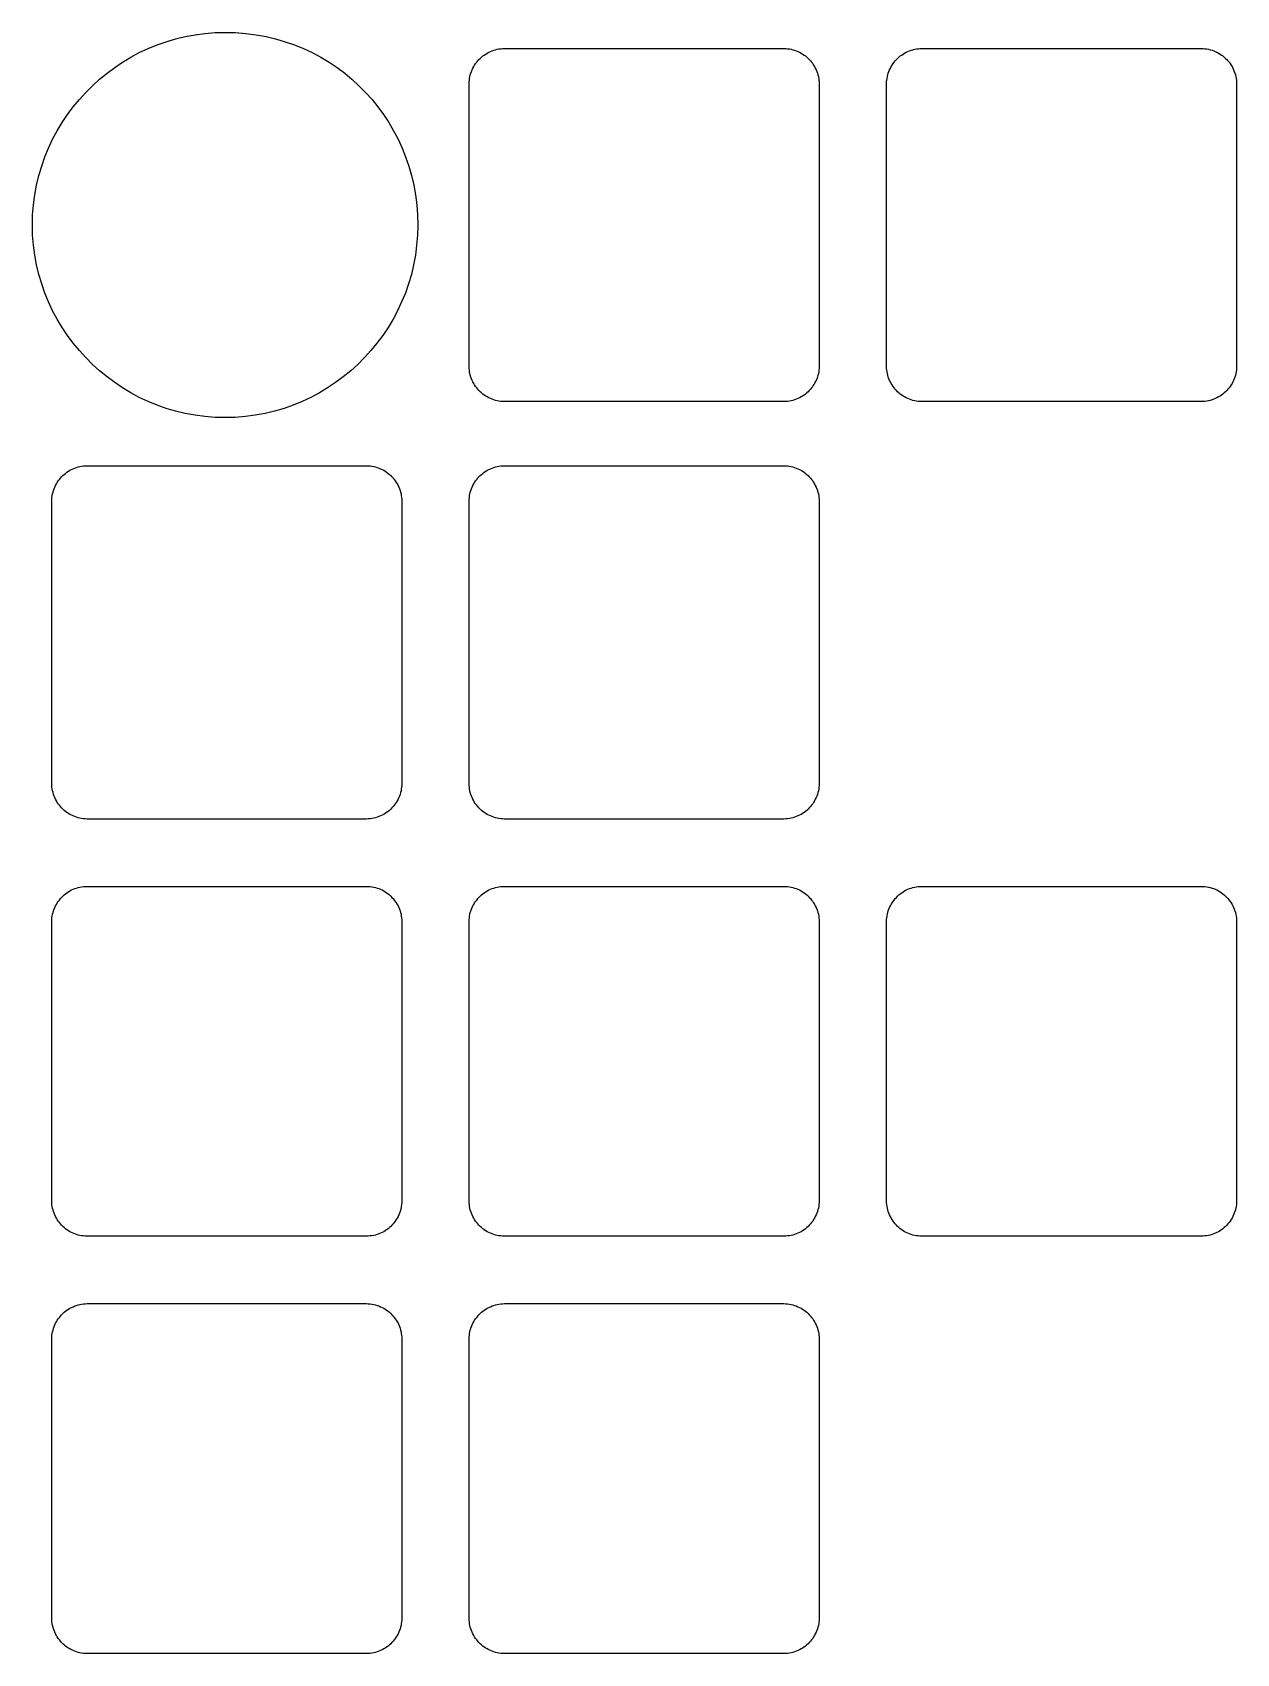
# Model space of a CAD drawing. Extents: x -419 to 419, y -275 to 1047.
# Drawn here: x -221.9 to -135.7, y 126.9 to 243 of the extents above; entities that cross this region are included whole.
import ezdxf

# ---------------------------------------------------------------- set-up
doc = ezdxf.new("R2010")
doc.units = 0
doc.layers.get('0').update_dxf_attribs({"linetype": 'CONTINUOUS'})

msp = doc.modelspace()

# ---------------------------------------------------------------- linework, layer by layer
for points in [[(-194.3, 228.48), (-194.36, 227.76), (-194.45, 227.05), (-194.58, 226.35), (-194.74, 225.67), (-194.94, 224.99), (-195.17, 224.34), (-195.44, 223.7), (-195.73, 223.07), (-196.05, 222.46), (-196.41, 221.87), (-196.79, 221.3), (-197.2, 220.75), (-197.63, 220.22), (-198.09, 219.72), (-198.57, 219.23), (-199.08, 218.77), (-199.61, 218.34), (-200.16, 217.93), (-200.73, 217.55), (-201.32, 217.19), (-201.93, 216.87), (-202.55, 216.58), (-203.2, 216.31), (-203.85, 216.08), (-204.53, 215.88), (-205.21, 215.72), (-205.91, 215.59), (-206.62, 215.5), (-207.34, 215.44), (-208.07, 215.42), (-208.79, 215.44), (-209.51, 215.5), (-210.22, 215.59), (-210.92, 215.72), (-211.61, 215.88), (-212.28, 216.08), (-212.94, 216.31), (-213.58, 216.58), (-214.21, 216.87), (-214.81, 217.19), (-215.4, 217.55), (-215.97, 217.93), (-216.52, 218.34), (-217.05, 218.77), (-217.56, 219.23), (-218.04, 219.72), (-218.5, 220.22), (-218.94, 220.75), (-219.35, 221.3), (-219.73, 221.87), (-220.08, 222.46), (-220.41, 223.07), (-220.7, 223.7), (-220.96, 224.34), (-221.19, 224.99), (-221.39, 225.67), (-221.56, 226.35), (-221.69, 227.05), (-221.78, 227.76), (-221.84, 228.48), (-221.86, 229.21), (-221.84, 229.94), (-221.78, 230.66), (-221.69, 231.37), (-221.56, 232.06), (-221.39, 232.75), (-221.19, 233.42), (-220.96, 234.08), (-220.7, 234.72), (-220.41, 235.35), (-220.08, 235.95), (-219.73, 236.54), (-219.35, 237.11), (-218.94, 237.66), (-218.5, 238.19), (-218.04, 238.7), (-217.56, 239.18), (-217.05, 239.64), (-216.52, 240.08), (-215.97, 240.49), (-215.4, 240.87), (-214.81, 241.22), (-214.21, 241.55), (-213.58, 241.84), (-212.94, 242.1), (-212.28, 242.33), (-211.61, 242.53), (-210.92, 242.7), (-210.22, 242.83), (-209.51, 242.92), (-208.79, 242.98), (-208.07, 243), (-207.32, 242.98), (-206.58, 242.92), (-205.85, 242.83), (-205.14, 242.7), (-204.45, 242.53), (-203.77, 242.33), (-203.1, 242.1), (-202.46, 241.84), (-201.83, 241.55), (-201.22, 241.22), (-200.63, 240.87), (-200.06, 240.49), (-199.51, 240.08), (-198.99, 239.64), (-198.49, 239.18), (-198.01, 238.7), (-197.55, 238.19), (-197.13, 237.66), (-196.73, 237.11), (-196.35, 236.54), (-196.01, 235.95), (-195.69, 235.35), (-195.4, 234.72), (-195.15, 234.08), (-194.92, 233.42), (-194.73, 232.75), (-194.57, 232.06), (-194.44, 231.37), (-194.35, 230.66), (-194.3, 229.94), (-194.28, 229.21)], [(-165.61, 218.58), (-165.64, 218.45), (-165.68, 218.33), (-165.72, 218.21), (-165.77, 218.09), (-165.83, 217.98), (-165.89, 217.87), (-165.95, 217.76), (-166.02, 217.65), (-166.1, 217.55), (-166.18, 217.46), (-166.26, 217.36), (-166.35, 217.27), (-166.44, 217.19), (-166.54, 217.11), (-166.64, 217.03), (-166.75, 216.96), (-166.85, 216.9), (-166.97, 216.84), (-167.08, 216.78), (-167.2, 216.74), (-167.32, 216.69), (-167.44, 216.66), (-167.57, 216.63), (-167.69, 216.6), (-167.82, 216.58), (-167.95, 216.57), (-168.09, 216.57), (-188.07, 216.57), (-188.21, 216.57), (-188.34, 216.58), (-188.47, 216.6), (-188.6, 216.63), (-188.72, 216.66), (-188.84, 216.69), (-188.96, 216.74), (-189.08, 216.78), (-189.2, 216.84), (-189.31, 216.9), (-189.42, 216.96), (-189.52, 217.03), (-189.62, 217.11), (-189.72, 217.19), (-189.81, 217.27), (-189.9, 217.36), (-189.98, 217.46), (-190.06, 217.55), (-190.14, 217.65), (-190.21, 217.76), (-190.28, 217.87), (-190.34, 217.98), (-190.39, 218.09), (-190.44, 218.21), (-190.48, 218.33), (-190.52, 218.45), (-190.55, 218.58), (-190.57, 218.7), (-190.59, 218.83), (-190.6, 218.96), (-190.6, 219.1), (-190.6, 239.32), (-190.6, 239.45), (-190.59, 239.58), (-190.57, 239.71), (-190.55, 239.84), (-190.52, 239.96), (-190.48, 240.09), (-190.44, 240.21), (-190.39, 240.32), (-190.34, 240.44), (-190.28, 240.55), (-190.21, 240.66), (-190.14, 240.76), (-190.06, 240.86), (-189.98, 240.96), (-189.9, 241.05), (-189.81, 241.14), (-189.72, 241.23), (-189.62, 241.31), (-189.52, 241.38), (-189.42, 241.45), (-189.31, 241.52), (-189.2, 241.58), (-189.08, 241.63), (-188.96, 241.68), (-188.84, 241.72), (-188.72, 241.76), (-188.6, 241.79), (-188.47, 241.82), (-188.34, 241.83), (-188.21, 241.84), (-188.07, 241.85), (-168.09, 241.85), (-167.95, 241.84), (-167.82, 241.83), (-167.69, 241.82), (-167.57, 241.79), (-167.44, 241.76), (-167.32, 241.72), (-167.2, 241.68), (-167.08, 241.63), (-166.97, 241.58), (-166.85, 241.52), (-166.75, 241.45), (-166.64, 241.38), (-166.54, 241.31), (-166.44, 241.23), (-166.35, 241.14), (-166.26, 241.05), (-166.18, 240.96), (-166.1, 240.86), (-166.02, 240.76), (-165.95, 240.66), (-165.89, 240.55), (-165.83, 240.44), (-165.77, 240.32), (-165.72, 240.21), (-165.68, 240.09), (-165.64, 239.96), (-165.61, 239.84), (-165.59, 239.71), (-165.57, 239.58), (-165.56, 239.45), (-165.56, 239.32), (-165.56, 219.1), (-165.56, 218.96), (-165.57, 218.83), (-165.59, 218.7)], [(-135.74, 218.58), (-135.77, 218.45), (-135.81, 218.33), (-135.85, 218.21), (-135.9, 218.09), (-135.95, 217.98), (-136.01, 217.87), (-136.08, 217.76), (-136.15, 217.65), (-136.22, 217.55), (-136.3, 217.46), (-136.39, 217.36), (-136.48, 217.27), (-136.57, 217.19), (-136.67, 217.11), (-136.77, 217.03), (-136.87, 216.96), (-136.98, 216.9), (-137.09, 216.84), (-137.21, 216.78), (-137.32, 216.74), (-137.44, 216.69), (-137.57, 216.66), (-137.69, 216.63), (-137.82, 216.6), (-137.95, 216.58), (-138.08, 216.57), (-138.21, 216.57), (-158.2, 216.57), (-158.34, 216.57), (-158.47, 216.58), (-158.6, 216.6), (-158.72, 216.63), (-158.85, 216.66), (-158.97, 216.69), (-159.09, 216.74), (-159.21, 216.78), (-159.32, 216.84), (-159.44, 216.9), (-159.54, 216.96), (-159.65, 217.03), (-159.75, 217.11), (-159.85, 217.19), (-159.94, 217.27), (-160.03, 217.36), (-160.11, 217.46), (-160.19, 217.55), (-160.27, 217.65), (-160.34, 217.76), (-160.4, 217.87), (-160.46, 217.98), (-160.52, 218.09), (-160.57, 218.21), (-160.61, 218.33), (-160.64, 218.45), (-160.67, 218.58), (-160.7, 218.7), (-160.72, 218.83), (-160.73, 218.96), (-160.73, 219.1), (-160.73, 239.32), (-160.73, 239.45), (-160.72, 239.58), (-160.7, 239.71), (-160.67, 239.84), (-160.64, 239.96), (-160.61, 240.09), (-160.57, 240.21), (-160.52, 240.32), (-160.46, 240.44), (-160.4, 240.55), (-160.34, 240.66), (-160.27, 240.76), (-160.19, 240.86), (-160.11, 240.96), (-160.03, 241.05), (-159.94, 241.14), (-159.85, 241.23), (-159.75, 241.31), (-159.65, 241.38), (-159.54, 241.45), (-159.44, 241.52), (-159.32, 241.58), (-159.21, 241.63), (-159.09, 241.68), (-158.97, 241.72), (-158.85, 241.76), (-158.72, 241.79), (-158.6, 241.82), (-158.47, 241.83), (-158.34, 241.84), (-158.2, 241.85), (-138.21, 241.85), (-138.08, 241.84), (-137.95, 241.83), (-137.82, 241.82), (-137.69, 241.79), (-137.57, 241.76), (-137.44, 241.72), (-137.32, 241.68), (-137.21, 241.63), (-137.09, 241.58), (-136.98, 241.52), (-136.87, 241.45), (-136.77, 241.38), (-136.67, 241.31), (-136.57, 241.23), (-136.48, 241.14), (-136.39, 241.05), (-136.3, 240.96), (-136.22, 240.86), (-136.15, 240.76), (-136.08, 240.66), (-136.01, 240.55), (-135.95, 240.44), (-135.9, 240.32), (-135.85, 240.21), (-135.81, 240.09), (-135.77, 239.96), (-135.74, 239.84), (-135.72, 239.71), (-135.7, 239.58), (-135.69, 239.45), (-135.68, 239.32), (-135.68, 219.1), (-135.69, 218.96), (-135.7, 218.83), (-135.72, 218.7)], [(-195.48, 188.7), (-195.51, 188.58), (-195.55, 188.45), (-195.59, 188.33), (-195.64, 188.22), (-195.69, 188.1), (-195.75, 187.99), (-195.82, 187.88), (-195.89, 187.78), (-195.96, 187.68), (-196.04, 187.58), (-196.13, 187.49), (-196.22, 187.4), (-196.31, 187.31), (-196.41, 187.23), (-196.51, 187.16), (-196.61, 187.09), (-196.72, 187.02), (-196.83, 186.96), (-196.95, 186.91), (-197.06, 186.86), (-197.18, 186.82), (-197.31, 186.78), (-197.43, 186.75), (-197.56, 186.73), (-197.69, 186.71), (-197.82, 186.7), (-197.95, 186.69), (-217.94, 186.69), (-218.08, 186.7), (-218.21, 186.71), (-218.34, 186.73), (-218.46, 186.75), (-218.59, 186.78), (-218.71, 186.82), (-218.83, 186.86), (-218.95, 186.91), (-219.06, 186.96), (-219.17, 187.02), (-219.28, 187.09), (-219.39, 187.16), (-219.49, 187.23), (-219.59, 187.31), (-219.68, 187.4), (-219.77, 187.49), (-219.85, 187.58), (-219.93, 187.68), (-220.01, 187.78), (-220.08, 187.88), (-220.14, 187.99), (-220.2, 188.1), (-220.26, 188.22), (-220.3, 188.33), (-220.35, 188.45), (-220.38, 188.58), (-220.41, 188.7), (-220.44, 188.83), (-220.46, 188.96), (-220.47, 189.09), (-220.47, 189.22), (-220.47, 209.44), (-220.47, 209.58), (-220.46, 209.71), (-220.44, 209.84), (-220.41, 209.97), (-220.38, 210.09), (-220.35, 210.21), (-220.3, 210.33), (-220.26, 210.45), (-220.2, 210.57), (-220.14, 210.68), (-220.08, 210.79), (-220.01, 210.89), (-219.93, 210.99), (-219.85, 211.09), (-219.77, 211.18), (-219.68, 211.27), (-219.59, 211.35), (-219.49, 211.43), (-219.39, 211.51), (-219.28, 211.58), (-219.17, 211.65), (-219.06, 211.71), (-218.95, 211.76), (-218.83, 211.81), (-218.71, 211.85), (-218.59, 211.89), (-218.46, 211.92), (-218.34, 211.94), (-218.21, 211.96), (-218.08, 211.97), (-217.94, 211.97), (-197.95, 211.97), (-197.82, 211.97), (-197.69, 211.96), (-197.56, 211.94), (-197.43, 211.92), (-197.31, 211.89), (-197.18, 211.85), (-197.06, 211.81), (-196.95, 211.76), (-196.83, 211.71), (-196.72, 211.65), (-196.61, 211.58), (-196.51, 211.51), (-196.41, 211.43), (-196.31, 211.35), (-196.22, 211.27), (-196.13, 211.18), (-196.04, 211.09), (-195.96, 210.99), (-195.89, 210.89), (-195.82, 210.79), (-195.75, 210.68), (-195.69, 210.57), (-195.64, 210.45), (-195.59, 210.33), (-195.55, 210.21), (-195.51, 210.09), (-195.48, 209.97), (-195.46, 209.84), (-195.44, 209.71), (-195.43, 209.58), (-195.42, 209.44), (-195.42, 189.22), (-195.43, 189.09), (-195.44, 188.96), (-195.46, 188.83)], [(-165.61, 188.7), (-165.64, 188.58), (-165.68, 188.45), (-165.72, 188.33), (-165.77, 188.22), (-165.83, 188.1), (-165.89, 187.99), (-165.95, 187.88), (-166.02, 187.78), (-166.1, 187.68), (-166.18, 187.58), (-166.26, 187.49), (-166.35, 187.4), (-166.44, 187.31), (-166.54, 187.23), (-166.64, 187.16), (-166.75, 187.09), (-166.85, 187.02), (-166.97, 186.96), (-167.08, 186.91), (-167.2, 186.86), (-167.32, 186.82), (-167.44, 186.78), (-167.57, 186.75), (-167.69, 186.73), (-167.82, 186.71), (-167.95, 186.7), (-168.09, 186.69), (-188.07, 186.69), (-188.21, 186.7), (-188.34, 186.71), (-188.47, 186.73), (-188.6, 186.75), (-188.72, 186.78), (-188.84, 186.82), (-188.96, 186.86), (-189.08, 186.91), (-189.2, 186.96), (-189.31, 187.02), (-189.42, 187.09), (-189.52, 187.16), (-189.62, 187.23), (-189.72, 187.31), (-189.81, 187.4), (-189.9, 187.49), (-189.98, 187.58), (-190.06, 187.68), (-190.14, 187.78), (-190.21, 187.88), (-190.28, 187.99), (-190.34, 188.1), (-190.39, 188.22), (-190.44, 188.33), (-190.48, 188.45), (-190.52, 188.58), (-190.55, 188.7), (-190.57, 188.83), (-190.59, 188.96), (-190.6, 189.09), (-190.6, 189.22), (-190.6, 209.44), (-190.6, 209.58), (-190.59, 209.71), (-190.57, 209.84), (-190.55, 209.97), (-190.52, 210.09), (-190.48, 210.21), (-190.44, 210.33), (-190.39, 210.45), (-190.34, 210.57), (-190.28, 210.68), (-190.21, 210.79), (-190.14, 210.89), (-190.06, 210.99), (-189.98, 211.09), (-189.9, 211.18), (-189.81, 211.27), (-189.72, 211.35), (-189.62, 211.43), (-189.52, 211.51), (-189.42, 211.58), (-189.31, 211.65), (-189.2, 211.71), (-189.08, 211.76), (-188.96, 211.81), (-188.84, 211.85), (-188.72, 211.89), (-188.6, 211.92), (-188.47, 211.94), (-188.34, 211.96), (-188.21, 211.97), (-188.07, 211.97), (-168.09, 211.97), (-167.95, 211.97), (-167.82, 211.96), (-167.69, 211.94), (-167.57, 211.92), (-167.44, 211.89), (-167.32, 211.85), (-167.2, 211.81), (-167.08, 211.76), (-166.97, 211.71), (-166.85, 211.65), (-166.75, 211.58), (-166.64, 211.51), (-166.54, 211.43), (-166.44, 211.35), (-166.35, 211.27), (-166.26, 211.18), (-166.18, 211.09), (-166.1, 210.99), (-166.02, 210.89), (-165.95, 210.79), (-165.89, 210.68), (-165.83, 210.57), (-165.77, 210.45), (-165.72, 210.33), (-165.68, 210.21), (-165.64, 210.09), (-165.61, 209.97), (-165.59, 209.84), (-165.57, 209.71), (-165.56, 209.58), (-165.56, 209.44), (-165.56, 189.22), (-165.56, 189.09), (-165.57, 188.96), (-165.59, 188.83)], [(-195.48, 158.84), (-195.51, 158.71), (-195.55, 158.59), (-195.59, 158.47), (-195.64, 158.35), (-195.69, 158.23), (-195.75, 158.12), (-195.82, 158.01), (-195.89, 157.91), (-195.96, 157.81), (-196.04, 157.71), (-196.13, 157.62), (-196.22, 157.53), (-196.31, 157.44), (-196.41, 157.36), (-196.51, 157.29), (-196.61, 157.22), (-196.72, 157.15), (-196.83, 157.09), (-196.95, 157.04), (-197.06, 156.99), (-197.18, 156.95), (-197.31, 156.91), (-197.43, 156.88), (-197.56, 156.86), (-197.69, 156.84), (-197.82, 156.83), (-197.95, 156.83), (-217.94, 156.83), (-218.08, 156.83), (-218.21, 156.84), (-218.34, 156.86), (-218.46, 156.88), (-218.59, 156.91), (-218.71, 156.95), (-218.83, 156.99), (-218.95, 157.04), (-219.06, 157.09), (-219.17, 157.15), (-219.28, 157.22), (-219.39, 157.29), (-219.49, 157.36), (-219.59, 157.44), (-219.68, 157.53), (-219.77, 157.62), (-219.85, 157.71), (-219.93, 157.81), (-220.01, 157.91), (-220.08, 158.01), (-220.14, 158.12), (-220.2, 158.23), (-220.26, 158.35), (-220.3, 158.47), (-220.35, 158.59), (-220.38, 158.71), (-220.41, 158.84), (-220.44, 158.96), (-220.46, 159.09), (-220.47, 159.22), (-220.47, 159.36), (-220.47, 179.35), (-220.47, 179.48), (-220.46, 179.61), (-220.44, 179.74), (-220.41, 179.87), (-220.38, 179.99), (-220.35, 180.11), (-220.3, 180.23), (-220.26, 180.35), (-220.2, 180.47), (-220.14, 180.58), (-220.08, 180.69), (-220.01, 180.79), (-219.93, 180.89), (-219.85, 180.99), (-219.77, 181.08), (-219.68, 181.17), (-219.59, 181.26), (-219.49, 181.34), (-219.39, 181.41), (-219.28, 181.48), (-219.17, 181.55), (-219.06, 181.61), (-218.95, 181.66), (-218.83, 181.71), (-218.71, 181.75), (-218.59, 181.79), (-218.46, 181.82), (-218.34, 181.84), (-218.21, 181.86), (-218.08, 181.87), (-217.94, 181.87), (-197.95, 181.87), (-197.82, 181.87), (-197.69, 181.86), (-197.56, 181.84), (-197.43, 181.82), (-197.31, 181.79), (-197.18, 181.75), (-197.06, 181.71), (-196.95, 181.66), (-196.83, 181.61), (-196.72, 181.55), (-196.61, 181.48), (-196.51, 181.41), (-196.41, 181.34), (-196.31, 181.26), (-196.22, 181.17), (-196.13, 181.08), (-196.04, 180.99), (-195.96, 180.89), (-195.89, 180.79), (-195.82, 180.69), (-195.75, 180.58), (-195.69, 180.47), (-195.64, 180.35), (-195.59, 180.23), (-195.55, 180.11), (-195.51, 179.99), (-195.48, 179.87), (-195.46, 179.74), (-195.44, 179.61), (-195.43, 179.48), (-195.42, 179.35), (-195.42, 159.36), (-195.43, 159.22), (-195.44, 159.09), (-195.46, 158.96)], [(-165.61, 158.84), (-165.64, 158.71), (-165.68, 158.59), (-165.72, 158.47), (-165.77, 158.35), (-165.83, 158.23), (-165.89, 158.12), (-165.95, 158.01), (-166.02, 157.91), (-166.1, 157.81), (-166.18, 157.71), (-166.26, 157.62), (-166.35, 157.53), (-166.44, 157.44), (-166.54, 157.36), (-166.64, 157.29), (-166.75, 157.22), (-166.85, 157.15), (-166.97, 157.09), (-167.08, 157.04), (-167.2, 156.99), (-167.32, 156.95), (-167.44, 156.91), (-167.57, 156.88), (-167.69, 156.86), (-167.82, 156.84), (-167.95, 156.83), (-168.09, 156.83), (-188.07, 156.83), (-188.21, 156.83), (-188.34, 156.84), (-188.47, 156.86), (-188.6, 156.88), (-188.72, 156.91), (-188.84, 156.95), (-188.96, 156.99), (-189.08, 157.04), (-189.2, 157.09), (-189.31, 157.15), (-189.42, 157.22), (-189.52, 157.29), (-189.62, 157.36), (-189.72, 157.44), (-189.81, 157.53), (-189.9, 157.62), (-189.98, 157.71), (-190.06, 157.81), (-190.14, 157.91), (-190.21, 158.01), (-190.28, 158.12), (-190.34, 158.23), (-190.39, 158.35), (-190.44, 158.47), (-190.48, 158.59), (-190.52, 158.71), (-190.55, 158.84), (-190.57, 158.96), (-190.59, 159.09), (-190.6, 159.22), (-190.6, 159.36), (-190.6, 179.35), (-190.6, 179.48), (-190.59, 179.61), (-190.57, 179.74), (-190.55, 179.87), (-190.52, 179.99), (-190.48, 180.11), (-190.44, 180.23), (-190.39, 180.35), (-190.34, 180.47), (-190.28, 180.58), (-190.21, 180.69), (-190.14, 180.79), (-190.06, 180.89), (-189.98, 180.99), (-189.9, 181.08), (-189.81, 181.17), (-189.72, 181.26), (-189.62, 181.34), (-189.52, 181.41), (-189.42, 181.48), (-189.31, 181.55), (-189.2, 181.61), (-189.08, 181.66), (-188.96, 181.71), (-188.84, 181.75), (-188.72, 181.79), (-188.6, 181.82), (-188.47, 181.84), (-188.34, 181.86), (-188.21, 181.87), (-188.07, 181.87), (-168.09, 181.87), (-167.95, 181.87), (-167.82, 181.86), (-167.69, 181.84), (-167.57, 181.82), (-167.44, 181.79), (-167.32, 181.75), (-167.2, 181.71), (-167.08, 181.66), (-166.97, 181.61), (-166.85, 181.55), (-166.75, 181.48), (-166.64, 181.41), (-166.54, 181.34), (-166.44, 181.26), (-166.35, 181.17), (-166.26, 181.08), (-166.18, 180.99), (-166.1, 180.89), (-166.02, 180.79), (-165.95, 180.69), (-165.89, 180.58), (-165.83, 180.47), (-165.77, 180.35), (-165.72, 180.23), (-165.68, 180.11), (-165.64, 179.99), (-165.61, 179.87), (-165.59, 179.74), (-165.57, 179.61), (-165.56, 179.48), (-165.56, 179.35), (-165.56, 159.36), (-165.56, 159.22), (-165.57, 159.09), (-165.59, 158.96)], [(-135.74, 158.84), (-135.77, 158.71), (-135.81, 158.59), (-135.85, 158.47), (-135.9, 158.35), (-135.95, 158.23), (-136.01, 158.12), (-136.08, 158.01), (-136.15, 157.91), (-136.22, 157.81), (-136.3, 157.71), (-136.39, 157.62), (-136.48, 157.53), (-136.57, 157.44), (-136.67, 157.36), (-136.77, 157.29), (-136.87, 157.22), (-136.98, 157.15), (-137.09, 157.09), (-137.21, 157.04), (-137.32, 156.99), (-137.44, 156.95), (-137.57, 156.91), (-137.69, 156.88), (-137.82, 156.86), (-137.95, 156.84), (-138.08, 156.83), (-138.21, 156.83), (-158.2, 156.83), (-158.34, 156.83), (-158.47, 156.84), (-158.6, 156.86), (-158.72, 156.88), (-158.85, 156.91), (-158.97, 156.95), (-159.09, 156.99), (-159.21, 157.04), (-159.32, 157.09), (-159.44, 157.15), (-159.54, 157.22), (-159.65, 157.29), (-159.75, 157.36), (-159.85, 157.44), (-159.94, 157.53), (-160.03, 157.62), (-160.11, 157.71), (-160.19, 157.81), (-160.27, 157.91), (-160.34, 158.01), (-160.4, 158.12), (-160.46, 158.23), (-160.52, 158.35), (-160.57, 158.47), (-160.61, 158.59), (-160.64, 158.71), (-160.67, 158.84), (-160.7, 158.96), (-160.72, 159.09), (-160.73, 159.22), (-160.73, 159.36), (-160.73, 179.35), (-160.73, 179.48), (-160.72, 179.61), (-160.7, 179.74), (-160.67, 179.87), (-160.64, 179.99), (-160.61, 180.11), (-160.57, 180.23), (-160.52, 180.35), (-160.46, 180.47), (-160.4, 180.58), (-160.34, 180.69), (-160.27, 180.79), (-160.19, 180.89), (-160.11, 180.99), (-160.03, 181.08), (-159.94, 181.17), (-159.85, 181.26), (-159.75, 181.34), (-159.65, 181.41), (-159.54, 181.48), (-159.44, 181.55), (-159.32, 181.61), (-159.21, 181.66), (-159.09, 181.71), (-158.97, 181.75), (-158.85, 181.79), (-158.72, 181.82), (-158.6, 181.84), (-158.47, 181.86), (-158.34, 181.87), (-158.2, 181.87), (-138.21, 181.87), (-138.08, 181.87), (-137.95, 181.86), (-137.82, 181.84), (-137.69, 181.82), (-137.57, 181.79), (-137.44, 181.75), (-137.32, 181.71), (-137.21, 181.66), (-137.09, 181.61), (-136.98, 181.55), (-136.87, 181.48), (-136.77, 181.41), (-136.67, 181.34), (-136.57, 181.26), (-136.48, 181.17), (-136.39, 181.08), (-136.3, 180.99), (-136.22, 180.89), (-136.15, 180.79), (-136.08, 180.69), (-136.01, 180.58), (-135.95, 180.47), (-135.9, 180.35), (-135.85, 180.23), (-135.81, 180.11), (-135.77, 179.99), (-135.74, 179.87), (-135.72, 179.74), (-135.7, 179.61), (-135.69, 179.48), (-135.68, 179.35), (-135.68, 159.36), (-135.69, 159.22), (-135.7, 159.09), (-135.72, 158.96)], [(-195.48, 128.96), (-195.51, 128.83), (-195.55, 128.71), (-195.59, 128.59), (-195.64, 128.47), (-195.69, 128.36), (-195.75, 128.25), (-195.82, 128.14), (-195.89, 128.03), (-195.96, 127.93), (-196.04, 127.83), (-196.13, 127.74), (-196.22, 127.65), (-196.31, 127.57), (-196.41, 127.49), (-196.51, 127.41), (-196.61, 127.34), (-196.72, 127.28), (-196.83, 127.22), (-196.95, 127.16), (-197.06, 127.11), (-197.18, 127.07), (-197.31, 127.03), (-197.43, 127), (-197.56, 126.98), (-197.69, 126.96), (-197.82, 126.95), (-197.95, 126.95), (-217.94, 126.95), (-218.08, 126.95), (-218.21, 126.96), (-218.34, 126.98), (-218.46, 127), (-218.59, 127.03), (-218.71, 127.07), (-218.83, 127.11), (-218.95, 127.16), (-219.06, 127.22), (-219.17, 127.28), (-219.28, 127.34), (-219.39, 127.41), (-219.49, 127.49), (-219.59, 127.57), (-219.68, 127.65), (-219.77, 127.74), (-219.85, 127.83), (-219.93, 127.93), (-220.01, 128.03), (-220.08, 128.14), (-220.14, 128.25), (-220.2, 128.36), (-220.26, 128.47), (-220.3, 128.59), (-220.35, 128.71), (-220.38, 128.83), (-220.41, 128.96), (-220.44, 129.08), (-220.46, 129.21), (-220.47, 129.34), (-220.47, 129.48), (-220.47, 149.47), (-220.47, 149.6), (-220.46, 149.73), (-220.44, 149.86), (-220.41, 149.99), (-220.38, 150.11), (-220.35, 150.24), (-220.3, 150.36), (-220.26, 150.47), (-220.2, 150.59), (-220.14, 150.7), (-220.08, 150.81), (-220.01, 150.91), (-219.93, 151.01), (-219.85, 151.11), (-219.77, 151.2), (-219.68, 151.29), (-219.59, 151.38), (-219.49, 151.46), (-219.39, 151.53), (-219.28, 151.6), (-219.17, 151.67), (-219.06, 151.73), (-218.95, 151.78), (-218.83, 151.83), (-218.71, 151.87), (-218.59, 151.91), (-218.46, 151.94), (-218.34, 151.96), (-218.21, 151.98), (-218.08, 151.99), (-217.94, 152), (-197.95, 152), (-197.82, 151.99), (-197.69, 151.98), (-197.56, 151.96), (-197.43, 151.94), (-197.31, 151.91), (-197.18, 151.87), (-197.06, 151.83), (-196.95, 151.78), (-196.83, 151.73), (-196.72, 151.67), (-196.61, 151.6), (-196.51, 151.53), (-196.41, 151.46), (-196.31, 151.38), (-196.22, 151.29), (-196.13, 151.2), (-196.04, 151.11), (-195.96, 151.01), (-195.89, 150.91), (-195.82, 150.81), (-195.75, 150.7), (-195.69, 150.59), (-195.64, 150.47), (-195.59, 150.36), (-195.55, 150.24), (-195.51, 150.11), (-195.48, 149.99), (-195.46, 149.86), (-195.44, 149.73), (-195.43, 149.6), (-195.42, 149.47), (-195.42, 129.48), (-195.43, 129.34), (-195.44, 129.21), (-195.46, 129.08)], [(-165.61, 128.96), (-165.64, 128.83), (-165.68, 128.71), (-165.72, 128.59), (-165.77, 128.47), (-165.83, 128.36), (-165.89, 128.25), (-165.95, 128.14), (-166.02, 128.03), (-166.1, 127.93), (-166.18, 127.83), (-166.26, 127.74), (-166.35, 127.65), (-166.44, 127.57), (-166.54, 127.49), (-166.64, 127.41), (-166.75, 127.34), (-166.85, 127.28), (-166.97, 127.22), (-167.08, 127.16), (-167.2, 127.11), (-167.32, 127.07), (-167.44, 127.03), (-167.57, 127), (-167.69, 126.98), (-167.82, 126.96), (-167.95, 126.95), (-168.09, 126.95), (-188.07, 126.95), (-188.21, 126.95), (-188.34, 126.96), (-188.47, 126.98), (-188.6, 127), (-188.72, 127.03), (-188.84, 127.07), (-188.96, 127.11), (-189.08, 127.16), (-189.2, 127.22), (-189.31, 127.28), (-189.42, 127.34), (-189.52, 127.41), (-189.62, 127.49), (-189.72, 127.57), (-189.81, 127.65), (-189.9, 127.74), (-189.98, 127.83), (-190.06, 127.93), (-190.14, 128.03), (-190.21, 128.14), (-190.28, 128.25), (-190.34, 128.36), (-190.39, 128.47), (-190.44, 128.59), (-190.48, 128.71), (-190.52, 128.83), (-190.55, 128.96), (-190.57, 129.08), (-190.59, 129.21), (-190.6, 129.34), (-190.6, 129.48), (-190.6, 149.47), (-190.6, 149.6), (-190.59, 149.73), (-190.57, 149.86), (-190.55, 149.99), (-190.52, 150.11), (-190.48, 150.24), (-190.44, 150.36), (-190.39, 150.47), (-190.34, 150.59), (-190.28, 150.7), (-190.21, 150.81), (-190.14, 150.91), (-190.06, 151.01), (-189.98, 151.11), (-189.9, 151.2), (-189.81, 151.29), (-189.72, 151.38), (-189.62, 151.46), (-189.52, 151.53), (-189.42, 151.6), (-189.31, 151.67), (-189.2, 151.73), (-189.08, 151.78), (-188.96, 151.83), (-188.84, 151.87), (-188.72, 151.91), (-188.6, 151.94), (-188.47, 151.96), (-188.34, 151.98), (-188.21, 151.99), (-188.07, 152), (-168.09, 152), (-167.95, 151.99), (-167.82, 151.98), (-167.69, 151.96), (-167.57, 151.94), (-167.44, 151.91), (-167.32, 151.87), (-167.2, 151.83), (-167.08, 151.78), (-166.97, 151.73), (-166.85, 151.67), (-166.75, 151.6), (-166.64, 151.53), (-166.54, 151.46), (-166.44, 151.38), (-166.35, 151.29), (-166.26, 151.2), (-166.18, 151.11), (-166.1, 151.01), (-166.02, 150.91), (-165.95, 150.81), (-165.89, 150.7), (-165.83, 150.59), (-165.77, 150.47), (-165.72, 150.36), (-165.68, 150.24), (-165.64, 150.11), (-165.61, 149.99), (-165.59, 149.86), (-165.57, 149.73), (-165.56, 149.6), (-165.56, 149.47), (-165.56, 129.48), (-165.56, 129.34), (-165.57, 129.21), (-165.59, 129.08)]]:
    msp.add_lwpolyline(points, close=True)

doc.saveas('drawing.dxf')
